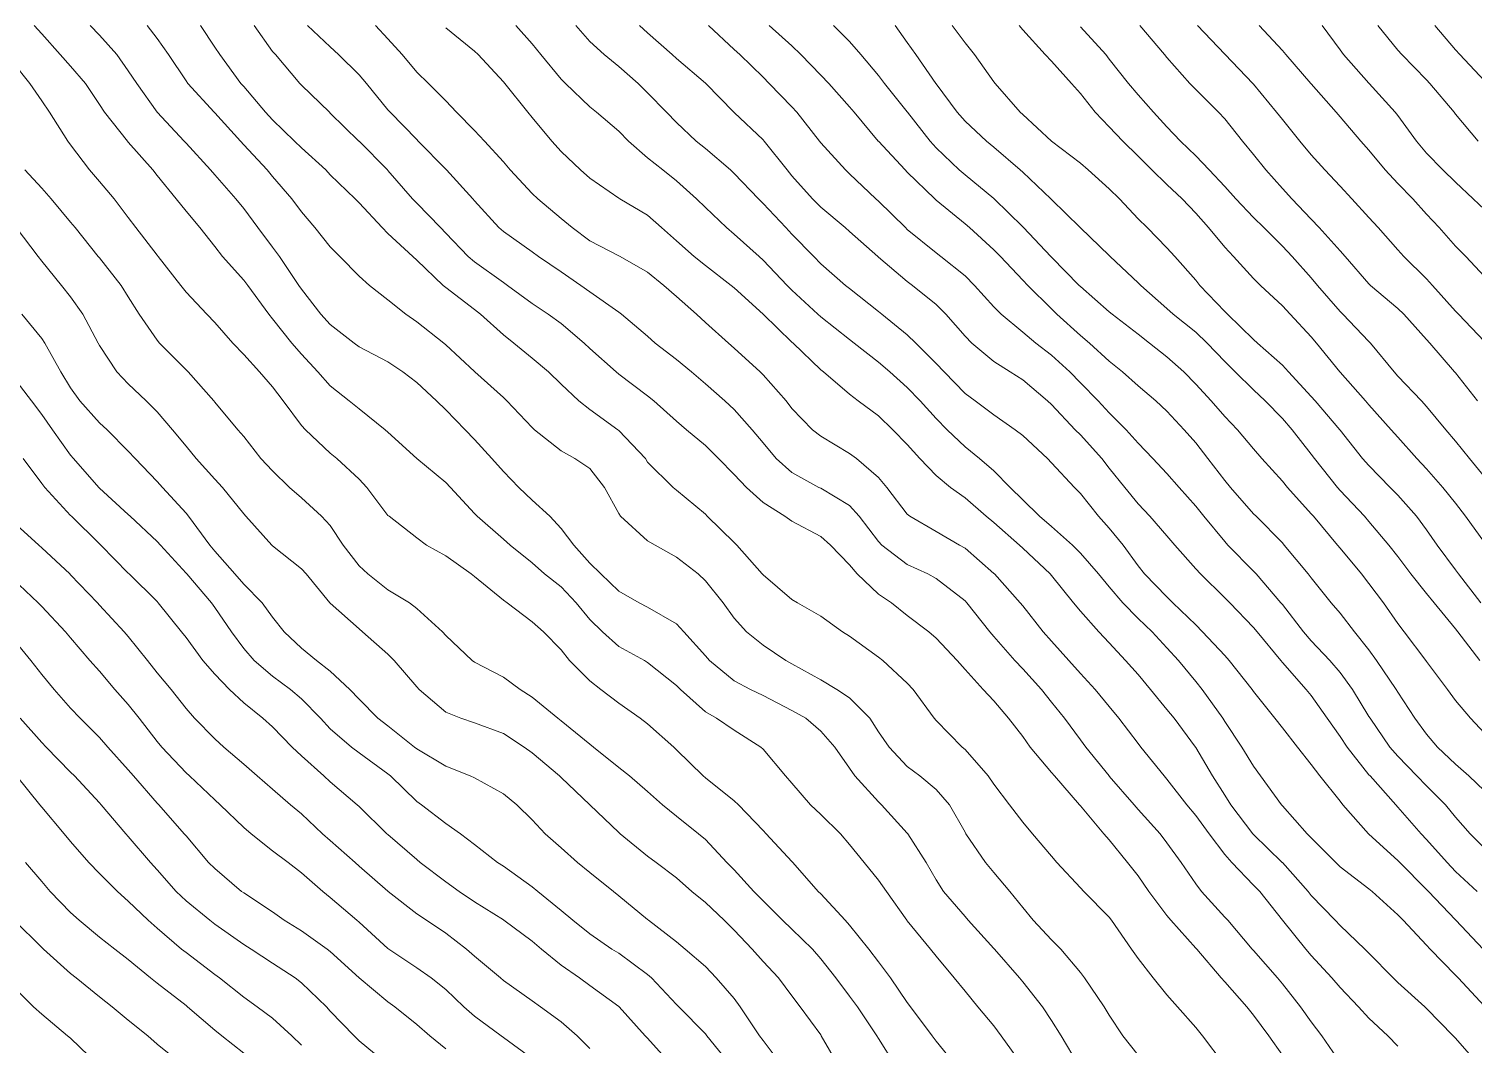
# Model space of a CAD drawing. Header units: centimetres. Extents: x 0 to 642158, y -847 to 649707.
# Drawn here: x 617111.53 to 617136.56, y 620524.6 to 620542.19 of the extents above; entities that cross this region are included whole.
import ezdxf

# ---------------------------------------------------------------- set-up
doc = ezdxf.new("R2010")
doc.units = ezdxf.units.CM
doc.header["$MEASUREMENT"] = 0
doc.layers.add('WAL_topographie 0.5', color=253, linetype='Continuous', lineweight=20)

msp = doc.modelspace()

# ---------------------------------------------------------------- linework, layer by layer
at = {"layer": 'WAL_topographie 0.5'}
for points in [[(617128.734, 620524.25), (617128.378, 620524.75), (617128.25, 620524.92), (617127.97, 620525.25), (617127.75, 620525.52), (617127.564, 620525.75), (617127.25, 620526.125), (617127.154, 620526.25), (617126.75, 620526.737), (617126.74, 620526.75), (617126.387, 620527.25), (617126.25, 620527.444), (617126.003, 620527.75), (617125.75, 620528.064), (617125.594, 620528.25), (617125.25, 620528.585), (617125.075, 620528.75), (617124.75, 620529.123), (617124.641, 620529.25), (617124.25, 620529.716), (617124.213, 620529.75), (617123.75, 620530.044), (617123.442, 620530.25), (617123.25, 620530.36), (617122.817, 620530.75), (617122.75, 620530.819), (617122.25, 620531.216), (617122.194, 620531.25), (617121.75, 620531.492), (617121.468, 620531.75), (617121.25, 620531.962), (617121.012, 620532.25), (617120.75, 620532.525), (617120.464, 620532.75), (617120.25, 620532.944), (617119.869, 620533.25), (617119.75, 620533.352), (617119.295, 620533.75), (617119.25, 620533.799), (617118.834, 620534.25), (617118.75, 620534.335), (617118.25, 620534.75), (617118.25, 620534.75), (617117.75, 620535.208), (617117.703, 620535.25), (617117.25, 620535.611), (617117.079, 620535.75), (617116.75, 620536.008), (617116.535, 620536.25), (617116.25, 620536.557), (617116.085, 620536.75), (617115.75, 620537.172), (617115.687, 620537.25), (617115.319, 620537.75), (617115.25, 620537.84), (617114.884, 620538.25), (617114.75, 620538.422), (617114.487, 620538.75), (617114.25, 620539.035), (617114.078, 620539.25), (617113.75, 620539.656), (617113.676, 620539.75), (617113.25, 620540.232), (617113.234, 620540.25), (617112.836, 620540.75), (617112.75, 620540.882), (617112.511, 620541.25), (617112.25, 620541.55), (617112.072, 620541.75), (617111.75, 620542.108), (617111.619, 620542.25)], [(617129.713, 620524.25), (617129.415, 620524.75), (617129.25, 620525.01), (617129.092, 620525.25), (617128.75, 620525.683), (617128.695, 620525.75), (617128.261, 620526.25), (617128.25, 620526.263), (617127.807, 620526.75), (617127.75, 620526.813), (617127.379, 620527.25), (617127.25, 620527.45), (617127.075, 620527.75), (617126.759, 620528.25), (617126.75, 620528.261), (617126.304, 620528.75), (617126.25, 620528.8), (617125.839, 620529.25), (617125.75, 620529.387), (617125.495, 620529.75), (617125.25, 620530.026), (617124.989, 620530.25), (617124.75, 620530.384), (617124.25, 620530.646), (617124.03, 620530.75), (617123.75, 620530.897), (617123.32, 620531.25), (617123.25, 620531.333), (617122.877, 620531.75), (617122.75, 620531.887), (617122.25, 620532.177), (617122.105, 620532.25), (617121.75, 620532.452), (617121.438, 620532.75), (617121.25, 620532.937), (617120.97, 620533.25), (617120.75, 620533.538), (617120.552, 620533.75), (617120.25, 620534.028), (617120.017, 620534.25), (617119.75, 620534.524), (617119.55, 620534.75), (617119.25, 620535.078), (617119.086, 620535.25), (617118.75, 620535.594), (617118.592, 620535.75), (617118.25, 620536.067), (617118.01, 620536.25), (617117.75, 620536.426), (617117.25, 620536.688), (617117.166, 620536.75), (617116.75, 620537.071), (617116.588, 620537.25), (617116.25, 620537.687), (617116.207, 620537.75), (617115.868, 620538.25), (617115.75, 620538.41), (617115.495, 620538.75), (617115.25, 620539.081), (617115.116, 620539.25), (617114.75, 620539.666), (617114.676, 620539.75), (617114.25, 620540.216), (617114.219, 620540.25), (617113.75, 620540.749), (617113.749, 620540.75), (617113.396, 620541.25), (617113.25, 620541.47), (617113.049, 620541.75), (617112.75, 620542.085), (617112.59, 620542.25)], [(617130.75, 620524.411), (617130.487, 620524.75), (617130.25, 620525.103), (617130.163, 620525.25), (617129.818, 620525.75), (617129.75, 620525.844), (617129.41, 620526.25), (617129.25, 620526.409), (617128.933, 620526.75), (617128.75, 620526.969), (617128.528, 620527.25), (617128.25, 620527.577), (617128.103, 620527.75), (617127.764, 620528.25), (617127.75, 620528.275), (617127.483, 620528.75), (617127.25, 620529.018), (617126.965, 620529.25), (617126.75, 620529.412), (617126.435, 620529.75), (617126.25, 620530.016), (617126.102, 620530.25), (617125.75, 620530.605), (617125.529, 620530.75), (617125.25, 620530.913), (617124.75, 620531.194), (617124.646, 620531.25), (617124.25, 620531.514), (617123.961, 620531.75), (617123.75, 620531.983), (617123.556, 620532.25), (617123.25, 620532.632), (617123.124, 620532.75), (617122.75, 620533.038), (617122.378, 620533.25), (617122.25, 620533.326), (617121.78, 620533.75), (617121.75, 620533.798), (617121.503, 620534.25), (617121.25, 620534.577), (617120.991, 620534.75), (617120.75, 620534.884), (617120.289, 620535.25), (617120.25, 620535.287), (617119.812, 620535.75), (617119.75, 620535.809), (617119.258, 620536.25), (617119.25, 620536.257), (617118.75, 620536.72), (617118.717, 620536.75), (617118.25, 620537.119), (617118.057, 620537.25), (617117.75, 620537.497), (617117.431, 620537.75), (617117.25, 620537.912), (617116.914, 620538.25), (617116.75, 620538.42), (617116.482, 620538.75), (617116.25, 620539.023), (617116.082, 620539.25), (617115.75, 620539.638), (617115.657, 620539.75), (617115.25, 620540.187), (617115.194, 620540.25), (617114.75, 620540.737), (617114.737, 620540.75), (617114.28, 620541.25), (617114.25, 620541.293), (617113.948, 620541.75), (617113.75, 620542.025), (617113.574, 620542.25)], [(617132.238, 620524.25), (617131.868, 620524.75), (617131.75, 620524.891), (617131.43, 620525.25), (617131.25, 620525.46), (617131.01, 620525.75), (617130.75, 620526.086), (617130.637, 620526.25), (617130.289, 620526.75), (617130.25, 620526.801), (617129.809, 620527.25), (617129.75, 620527.31), (617129.341, 620527.75), (617129.25, 620527.858), (617128.922, 620528.25), (617128.75, 620528.452), (617128.522, 620528.75), (617128.25, 620529.106), (617128.153, 620529.25), (617127.75, 620529.707), (617127.702, 620529.75), (617127.25, 620530.211), (617127.214, 620530.25), (617126.85, 620530.75), (617126.75, 620530.857), (617126.323, 620531.25), (617126.25, 620531.31), (617125.75, 620531.674), (617125.629, 620531.75), (617125.25, 620532.02), (617124.849, 620532.25), (617124.75, 620532.309), (617124.25, 620532.732), (617124.236, 620532.75), (617123.797, 620533.25), (617123.75, 620533.294), (617123.284, 620533.75), (617123.25, 620533.785), (617122.75, 620534.204), (617122.695, 620534.25), (617122.25, 620534.686), (617122.21, 620534.75), (617121.75, 620535.237), (617121.733, 620535.25), (617121.25, 620535.599), (617121.06, 620535.75), (617120.75, 620536.039), (617120.531, 620536.25), (617120.25, 620536.486), (617119.933, 620536.75), (617119.75, 620536.895), (617119.351, 620537.25), (617119.25, 620537.33), (617118.75, 620537.713), (617118.705, 620537.75), (617118.25, 620538.185), (617118.181, 620538.25), (617117.75, 620538.651), (617117.647, 620538.75), (617117.25, 620539.179), (617117.183, 620539.25), (617116.75, 620539.668), (617116.671, 620539.75), (617116.25, 620540.134), (617116.132, 620540.25), (617115.75, 620540.617), (617115.629, 620540.75), (617115.25, 620541.197), (617115.202, 620541.25), (617114.834, 620541.75), (617114.75, 620541.878), (617114.501, 620542.25)], [(617133.25, 620524.411), (617133.013, 620524.75), (617132.75, 620525.107), (617132.632, 620525.25), (617132.25, 620525.682), (617132.191, 620525.75), (617131.766, 620526.25), (617131.75, 620526.268), (617131.316, 620526.75), (617131.25, 620526.83), (617130.935, 620527.25), (617130.75, 620527.519), (617130.567, 620527.75), (617130.25, 620528.142), (617130.154, 620528.25), (617129.75, 620528.73), (617129.733, 620528.75), (617129.299, 620529.25), (617129.25, 620529.309), (617128.881, 620529.75), (617128.75, 620529.935), (617128.503, 620530.25), (617128.25, 620530.549), (617128.065, 620530.75), (617127.75, 620531.093), (617127.611, 620531.25), (617127.25, 620531.64), (617127.123, 620531.75), (617126.75, 620532.031), (617126.473, 620532.25), (617126.25, 620532.4), (617125.882, 620532.75), (617125.75, 620532.907), (617125.421, 620533.25), (617125.25, 620533.399), (617124.75, 620533.663), (617124.625, 620533.75), (617124.25, 620533.986), (617123.961, 620534.25), (617123.75, 620534.473), (617123.48, 620534.75), (617123.25, 620534.977), (617122.925, 620535.25), (617122.75, 620535.4), (617122.357, 620535.75), (617122.25, 620535.836), (617121.75, 620536.214), (617121.706, 620536.25), (617121.25, 620536.657), (617121.15, 620536.75), (617120.75, 620537.089), (617120.528, 620537.25), (617120.25, 620537.436), (617119.824, 620537.75), (617119.75, 620537.8), (617119.25, 620538.156), (617119.138, 620538.25), (617118.75, 620538.656), (617118.66, 620538.75), (617118.25, 620539.176), (617118.177, 620539.25), (617117.75, 620539.74), (617117.741, 620539.75), (617117.25, 620540.247), (617117.247, 620540.25), (617116.75, 620540.736), (617116.734, 620540.75), (617116.25, 620541.217), (617116.221, 620541.25), (617115.798, 620541.75), (617115.75, 620541.805), (617115.432, 620542.25)], [(617134.25, 620524.288), (617133.936, 620524.75), (617133.75, 620524.992), (617133.566, 620525.25), (617133.25, 620525.648), (617133.163, 620525.75), (617132.75, 620526.223), (617132.727, 620526.25), (617132.302, 620526.75), (617132.25, 620526.806), (617131.849, 620527.25), (617131.75, 620527.38), (617131.494, 620527.75), (617131.25, 620528.09), (617131.131, 620528.25), (617130.75, 620528.671), (617130.68, 620528.75), (617130.25, 620529.246), (617130.247, 620529.25), (617129.846, 620529.75), (617129.75, 620529.876), (617129.471, 620530.25), (617129.25, 620530.529), (617129.075, 620530.75), (617128.75, 620531.106), (617128.613, 620531.25), (617128.25, 620531.665), (617128.18, 620531.75), (617127.781, 620532.25), (617127.75, 620532.282), (617127.25, 620532.671), (617127.104, 620532.75), (617126.75, 620532.912), (617126.307, 620533.25), (617126.25, 620533.31), (617125.916, 620533.75), (617125.75, 620533.936), (617125.25, 620534.235), (617125.219, 620534.25), (617124.75, 620534.508), (617124.476, 620534.75), (617124.25, 620535.024), (617124.064, 620535.25), (617123.75, 620535.601), (617123.588, 620535.75), (617123.25, 620536.047), (617123.008, 620536.25), (617122.75, 620536.466), (617122.383, 620536.75), (617122.25, 620536.869), (617121.799, 620537.25), (617121.75, 620537.286), (617121.25, 620537.638), (617121.093, 620537.75), (617120.75, 620537.983), (617120.36, 620538.25), (617120.25, 620538.332), (617119.75, 620538.682), (617119.669, 620538.75), (617119.25, 620539.214), (617119.22, 620539.25), (617118.763, 620539.75), (617118.75, 620539.763), (617118.276, 620540.25), (617118.25, 620540.276), (617117.787, 620540.75), (617117.75, 620540.793), (617117.38, 620541.25), (617117.25, 620541.399), (617116.894, 620541.75), (617116.75, 620541.885), (617116.353, 620542.25)], [(617135.25, 620524.569), (617135.077, 620524.75), (617134.75, 620525.052), (617134.568, 620525.25), (617134.25, 620525.583), (617134.109, 620525.75), (617133.75, 620526.141), (617133.654, 620526.25), (617133.251, 620526.75), (617133.25, 620526.751), (617132.857, 620527.25), (617132.75, 620527.359), (617132.374, 620527.75), (617132.25, 620527.891), (617131.98, 620528.25), (617131.75, 620528.565), (617131.595, 620528.75), (617131.25, 620529.196), (617131.201, 620529.25), (617130.799, 620529.75), (617130.75, 620529.811), (617130.414, 620530.25), (617130.25, 620530.451), (617130.004, 620530.75), (617129.75, 620531.025), (617129.55, 620531.25), (617129.25, 620531.588), (617129.105, 620531.75), (617128.75, 620532.197), (617128.707, 620532.25), (617128.26, 620532.75), (617128.25, 620532.759), (617127.75, 620533.195), (617127.653, 620533.25), (617127.25, 620533.486), (617126.793, 620533.75), (617126.75, 620533.785), (617126.393, 620534.25), (617126.25, 620534.419), (617125.867, 620534.75), (617125.75, 620534.838), (617125.25, 620535.135), (617125.109, 620535.25), (617124.75, 620535.619), (617124.648, 620535.75), (617124.25, 620536.198), (617124.197, 620536.25), (617123.75, 620536.661), (617123.649, 620536.75), (617123.25, 620537.107), (617123.095, 620537.25), (617122.75, 620537.558), (617122.533, 620537.75), (617122.25, 620537.977), (617121.771, 620538.25), (617121.75, 620538.262), (617121.25, 620538.521), (617120.944, 620538.75), (617120.75, 620538.911), (617120.346, 620539.25), (617120.25, 620539.343), (617119.87, 620539.75), (617119.75, 620539.891), (617119.421, 620540.25), (617119.25, 620540.434), (617118.938, 620540.75), (617118.75, 620540.949), (617118.453, 620541.25), (617118.25, 620541.446), (617117.998, 620541.75), (617117.75, 620542.021), (617117.531, 620542.25)], [(617136.649, 620524.25), (617136.25, 620524.704), (617136.212, 620524.75), (617135.75, 620525.221), (617135.718, 620525.25), (617135.25, 620525.673), (617135.171, 620525.75), (617134.75, 620526.178), (617134.679, 620526.25), (617134.25, 620526.66), (617134.164, 620526.75), (617133.75, 620527.179), (617133.695, 620527.25), (617133.25, 620527.748), (617133.248, 620527.75), (617132.75, 620528.234), (617132.736, 620528.25), (617132.356, 620528.75), (617132.25, 620528.915), (617132.039, 620529.25), (617131.75, 620529.742), (617131.744, 620529.75), (617131.374, 620530.25), (617131.25, 620530.404), (617130.962, 620530.75), (617130.75, 620531.005), (617130.533, 620531.25), (617130.25, 620531.555), (617130.068, 620531.75), (617129.75, 620532.106), (617129.632, 620532.25), (617129.25, 620532.721), (617129.226, 620532.75), (617128.75, 620533.197), (617128.693, 620533.25), (617128.25, 620533.641), (617128.117, 620533.75), (617127.75, 620534.068), (617127.499, 620534.25), (617127.25, 620534.457), (617126.966, 620534.75), (617126.75, 620534.993), (617126.501, 620535.25), (617126.25, 620535.488), (617125.901, 620535.75), (617125.75, 620535.865), (617125.297, 620536.25), (617125.25, 620536.289), (617124.77, 620536.75), (617124.75, 620536.768), (617124.25, 620537.25), (617124.25, 620537.25), (617123.75, 620537.705), (617123.696, 620537.75), (617123.25, 620538.093), (617123.057, 620538.25), (617122.75, 620538.52), (617122.488, 620538.75), (617122.25, 620538.966), (617121.769, 620539.25), (617121.75, 620539.262), (617121.25, 620539.605), (617121.084, 620539.75), (617120.75, 620540.069), (617120.592, 620540.25), (617120.25, 620540.659), (617120.172, 620540.75), (617119.773, 620541.25), (617119.75, 620541.278), (617119.311, 620541.75), (617119.25, 620541.807), (617118.75, 620542.211)], [(617136.75, 620525.261), (617136.294, 620525.75), (617136.25, 620525.799), (617135.813, 620526.25), (617135.75, 620526.318), (617135.34, 620526.75), (617135.25, 620526.845), (617134.807, 620527.25), (617134.75, 620527.296), (617134.25, 620527.677), (617134.174, 620527.75), (617133.75, 620528.177), (617133.68, 620528.25), (617133.25, 620528.732), (617133.234, 620528.75), (617132.871, 620529.25), (617132.75, 620529.418), (617132.548, 620529.75), (617132.25, 620530.196), (617132.215, 620530.25), (617131.862, 620530.75), (617131.75, 620530.886), (617131.447, 620531.25), (617131.25, 620531.469), (617130.993, 620531.75), (617130.75, 620531.98), (617130.485, 620532.25), (617130.25, 620532.524), (617130.061, 620532.75), (617129.75, 620533.113), (617129.611, 620533.25), (617129.25, 620533.573), (617129.043, 620533.75), (617128.75, 620534.036), (617128.534, 620534.25), (617128.25, 620534.534), (617128.001, 620534.75), (617127.75, 620534.953), (617127.442, 620535.25), (617127.25, 620535.443), (617126.971, 620535.75), (617126.75, 620535.982), (617126.448, 620536.25), (617126.25, 620536.417), (617125.83, 620536.75), (617125.75, 620536.813), (617125.25, 620537.203), (617125.197, 620537.25), (617124.75, 620537.665), (617124.666, 620537.75), (617124.25, 620538.188), (617124.181, 620538.25), (617123.75, 620538.639), (617123.616, 620538.75), (617123.25, 620539.097), (617123.095, 620539.25), (617122.75, 620539.563), (617122.512, 620539.75), (617122.25, 620539.961), (617121.917, 620540.25), (617121.75, 620540.422), (617121.366, 620540.75), (617121.25, 620540.843), (617120.824, 620541.25), (617120.75, 620541.324), (617120.399, 620541.75), (617120.25, 620541.933), (617119.967, 620542.25)], [(617136.728, 620526.25), (617136.256, 620526.75), (617136.25, 620526.755), (617135.783, 620527.25), (617135.75, 620527.285), (617135.285, 620527.75), (617135.25, 620527.787), (617134.75, 620528.243), (617134.742, 620528.25), (617134.299, 620528.75), (617134.25, 620528.811), (617133.896, 620529.25), (617133.75, 620529.446), (617133.51, 620529.75), (617133.25, 620530.083), (617133.119, 620530.25), (617132.75, 620530.716), (617132.727, 620530.75), (617132.33, 620531.25), (617132.25, 620531.336), (617131.868, 620531.75), (617131.75, 620531.869), (617131.354, 620532.25), (617131.25, 620532.352), (617130.863, 620532.75), (617130.75, 620532.892), (617130.488, 620533.25), (617130.25, 620533.541), (617130.061, 620533.75), (617129.75, 620534.144), (617129.647, 620534.25), (617129.25, 620534.676), (617129.177, 620534.75), (617128.75, 620535.147), (617128.62, 620535.25), (617128.25, 620535.507), (617127.924, 620535.75), (617127.75, 620535.876), (617127.386, 620536.25), (617127.25, 620536.397), (617126.899, 620536.75), (617126.75, 620536.892), (617126.31, 620537.25), (617126.25, 620537.298), (617125.75, 620537.695), (617125.68, 620537.75), (617125.25, 620538.125), (617125.129, 620538.25), (617124.75, 620538.64), (617124.643, 620538.75), (617124.25, 620539.171), (617124.171, 620539.25), (617123.75, 620539.691), (617123.687, 620539.75), (617123.25, 620540.121), (617123.093, 620540.25), (617122.75, 620540.573), (617122.575, 620540.75), (617122.25, 620541.089), (617122.086, 620541.25), (617121.75, 620541.544), (617121.496, 620541.75), (617121.25, 620541.975), (617121.007, 620542.25)], [(617136.623, 620527.25), (617136.25, 620527.596), (617136.103, 620527.75), (617135.75, 620528.15), (617135.656, 620528.25), (617135.25, 620528.711), (617135.215, 620528.75), (617134.769, 620529.25), (617134.75, 620529.272), (617134.37, 620529.75), (617134.25, 620529.932), (617134.028, 620530.25), (617133.75, 620530.643), (617133.661, 620530.75), (617133.25, 620531.215), (617133.221, 620531.25), (617132.81, 620531.75), (617132.75, 620531.825), (617132.338, 620532.25), (617132.25, 620532.338), (617131.829, 620532.75), (617131.75, 620532.837), (617131.386, 620533.25), (617131.25, 620533.409), (617130.955, 620533.75), (617130.75, 620533.965), (617130.517, 620534.25), (617130.25, 620534.583), (617130.118, 620534.75), (617129.75, 620535.159), (617129.659, 620535.25), (617129.25, 620535.684), (617129.178, 620535.75), (617128.75, 620536.115), (617128.534, 620536.25), (617128.25, 620536.431), (617127.869, 620536.75), (617127.75, 620536.872), (617127.418, 620537.25), (617127.25, 620537.418), (617126.841, 620537.75), (617126.75, 620537.817), (617126.25, 620538.239), (617126.237, 620538.25), (617125.75, 620538.682), (617125.672, 620538.75), (617125.25, 620539.106), (617125.106, 620539.25), (617124.75, 620539.649), (617124.666, 620539.75), (617124.268, 620540.25), (617124.25, 620540.271), (617123.75, 620540.746), (617123.745, 620540.75), (617123.256, 620541.25), (617123.25, 620541.255), (617122.75, 620541.682), (617122.676, 620541.75), (617122.25, 620542.126), (617122.106, 620542.25)], [(617136.75, 620527.998), (617136.503, 620528.25), (617136.25, 620528.536), (617136.074, 620528.75), (617135.75, 620529.076), (617135.581, 620529.25), (617135.25, 620529.592), (617135.113, 620529.75), (617134.769, 620530.25), (617134.75, 620530.282), (617134.466, 620530.75), (617134.25, 620531.044), (617134.073, 620531.25), (617133.75, 620531.593), (617133.614, 620531.75), (617133.25, 620532.218), (617133.224, 620532.25), (617132.795, 620532.75), (617132.75, 620532.798), (617132.305, 620533.25), (617132.25, 620533.31), (617131.888, 620533.75), (617131.75, 620533.926), (617131.462, 620534.25), (617131.25, 620534.491), (617131.006, 620534.75), (617130.75, 620535.015), (617130.544, 620535.25), (617130.25, 620535.544), (617130.055, 620535.75), (617129.75, 620536.062), (617129.569, 620536.25), (617129.25, 620536.539), (617128.977, 620536.75), (617128.75, 620536.939), (617128.379, 620537.25), (617128.25, 620537.379), (617127.914, 620537.75), (617127.75, 620537.915), (617127.332, 620538.25), (617127.25, 620538.314), (617126.75, 620538.719), (617126.717, 620538.75), (617126.25, 620539.211), (617126.207, 620539.25), (617125.75, 620539.682), (617125.676, 620539.75), (617125.25, 620540.22), (617125.226, 620540.25), (617124.833, 620540.75), (617124.75, 620540.842), (617124.358, 620541.25), (617124.25, 620541.355), (617123.847, 620541.75), (617123.75, 620541.838), (617123.304, 620542.25)], [(617136.75, 620528.993), (617136.479, 620529.25), (617136.25, 620529.455), (617135.937, 620529.75), (617135.75, 620529.973), (617135.543, 620530.25), (617135.25, 620530.702), (617135.221, 620530.75), (617134.883, 620531.25), (617134.75, 620531.434), (617134.501, 620531.75), (617134.25, 620532.073), (617134.097, 620532.25), (617133.75, 620532.681), (617133.698, 620532.75), (617133.282, 620533.25), (617133.25, 620533.287), (617132.794, 620533.75), (617132.75, 620533.794), (617132.352, 620534.25), (617132.25, 620534.372), (617131.96, 620534.75), (617131.75, 620535.019), (617131.548, 620535.25), (617131.25, 620535.568), (617131.058, 620535.75), (617130.75, 620536.012), (617130.481, 620536.25), (617130.25, 620536.436), (617129.906, 620536.75), (617129.75, 620536.882), (617129.342, 620537.25), (617129.25, 620537.343), (617128.839, 620537.75), (617128.75, 620537.843), (617128.364, 620538.25), (617128.25, 620538.367), (617127.826, 620538.75), (617127.75, 620538.814), (617127.25, 620539.228), (617127.225, 620539.25), (617126.75, 620539.712), (617126.713, 620539.75), (617126.25, 620540.246), (617126.246, 620540.25), (617125.829, 620540.75), (617125.75, 620540.845), (617125.391, 620541.25), (617125.25, 620541.395), (617124.902, 620541.75), (617124.75, 620541.898), (617124.356, 620542.25)], [(617136.75, 620529.992), (617136.509, 620530.25), (617136.25, 620530.558), (617136.113, 620530.75), (617135.75, 620531.233), (617135.738, 620531.25), (617135.359, 620531.75), (617135.25, 620531.893), (617135, 620532.25), (617134.75, 620532.583), (617134.618, 620532.75), (617134.25, 620533.198), (617134.207, 620533.25), (617133.787, 620533.75), (617133.75, 620533.793), (617133.338, 620534.25), (617133.25, 620534.357), (617132.893, 620534.75), (617132.75, 620534.917), (617132.471, 620535.25), (617132.25, 620535.479), (617132.015, 620535.75), (617131.75, 620536.041), (617131.542, 620536.25), (617131.25, 620536.514), (617130.948, 620536.75), (617130.75, 620536.902), (617130.298, 620537.25), (617130.25, 620537.29), (617129.75, 620537.728), (617129.728, 620537.75), (617129.25, 620538.239), (617129.239, 620538.25), (617128.762, 620538.75), (617128.75, 620538.763), (617128.256, 620539.25), (617128.25, 620539.255), (617127.75, 620539.663), (617127.65, 620539.75), (617127.25, 620540.135), (617127.145, 620540.25), (617126.754, 620540.75), (617126.75, 620540.756), (617126.352, 620541.25), (617126.25, 620541.386), (617125.942, 620541.75), (617125.75, 620541.973), (617125.47, 620542.25)], [(617136.67, 620531.25), (617136.288, 620531.75), (617136.25, 620531.8), (617135.881, 620532.25), (617135.75, 620532.409), (617135.478, 620532.75), (617135.25, 620533.055), (617135.096, 620533.25), (617134.75, 620533.658), (617134.67, 620533.75), (617134.25, 620534.198), (617134.205, 620534.25), (617133.805, 620534.75), (617133.75, 620534.824), (617133.419, 620535.25), (617133.25, 620535.445), (617132.954, 620535.75), (617132.75, 620535.94), (617132.434, 620536.25), (617132.25, 620536.433), (617131.948, 620536.75), (617131.75, 620536.937), (617131.358, 620537.25), (617131.25, 620537.348), (617130.796, 620537.75), (617130.75, 620537.796), (617130.266, 620538.25), (617130.25, 620538.267), (617129.75, 620538.746), (617129.746, 620538.75), (617129.25, 620539.238), (617129.239, 620539.25), (617128.75, 620539.71), (617128.706, 620539.75), (617128.25, 620540.143), (617128.12, 620540.25), (617127.75, 620540.594), (617127.612, 620540.75), (617127.25, 620541.242), (617127.244, 620541.25), (617126.896, 620541.75), (617126.75, 620541.956), (617126.54, 620542.25)], [(617136.686, 620532.25), (617136.301, 620532.75), (617136.25, 620532.82), (617135.932, 620533.25), (617135.75, 620533.512), (617135.572, 620533.75), (617135.25, 620534.114), (617135.12, 620534.25), (617134.75, 620534.628), (617134.641, 620534.75), (617134.25, 620535.243), (617134.245, 620535.25), (617133.819, 620535.75), (617133.75, 620535.827), (617133.358, 620536.25), (617133.25, 620536.367), (617132.819, 620536.75), (617132.75, 620536.812), (617132.296, 620537.25), (617132.25, 620537.297), (617131.819, 620537.75), (617131.75, 620537.839), (617131.386, 620538.25), (617131.25, 620538.401), (617130.905, 620538.75), (617130.75, 620538.905), (617130.425, 620539.25), (617130.25, 620539.421), (617129.882, 620539.75), (617129.75, 620539.865), (617129.25, 620540.25), (617129.25, 620540.25), (617128.75, 620540.708), (617128.706, 620540.75), (617128.273, 620541.25), (617128.25, 620541.279), (617127.916, 620541.75), (617127.75, 620541.953), (617127.529, 620542.25)], [(617136.75, 620533.293), (617136.423, 620533.75), (617136.25, 620533.975), (617136.033, 620534.25), (617135.75, 620534.57), (617135.579, 620534.75), (617135.25, 620535.122), (617135.136, 620535.25), (617134.75, 620535.68), (617134.69, 620535.75), (617134.25, 620536.248), (617134.248, 620536.25), (617133.842, 620536.75), (617133.75, 620536.857), (617133.383, 620537.25), (617133.25, 620537.396), (617132.87, 620537.75), (617132.75, 620537.869), (617132.4, 620538.25), (617132.25, 620538.41), (617131.972, 620538.75), (617131.75, 620539.004), (617131.511, 620539.25), (617131.25, 620539.499), (617130.99, 620539.75), (617130.75, 620539.991), (617130.482, 620540.25), (617130.25, 620540.495), (617130.003, 620540.75), (617129.75, 620541.074), (617129.596, 620541.25), (617129.25, 620541.633), (617129.139, 620541.75), (617128.75, 620542.176), (617128.686, 620542.25)], [(617136.75, 620534.431), (617136.495, 620534.75), (617136.25, 620535.051), (617136.082, 620535.25), (617135.75, 620535.65), (617135.659, 620535.75), (617135.25, 620536.179), (617135.187, 620536.25), (617134.776, 620536.75), (617134.75, 620536.776), (617134.296, 620537.25), (617134.25, 620537.296), (617133.861, 620537.75), (617133.75, 620537.883), (617133.419, 620538.25), (617133.25, 620538.429), (617132.927, 620538.75), (617132.75, 620538.928), (617132.444, 620539.25), (617132.25, 620539.464), (617131.981, 620539.75), (617131.75, 620539.994), (617131.485, 620540.25), (617131.25, 620540.495), (617131.015, 620540.75), (617130.75, 620541.05), (617130.582, 620541.25), (617130.25, 620541.672), (617130.189, 620541.75), (617129.75, 620542.23)], [(617136.631, 620535.75), (617136.25, 620536.232), (617136.235, 620536.25), (617135.803, 620536.75), (617135.75, 620536.81), (617135.352, 620537.25), (617135.25, 620537.35), (617134.777, 620537.75), (617134.75, 620537.776), (617134.338, 620538.25), (617134.25, 620538.351), (617133.888, 620538.75), (617133.75, 620538.895), (617133.411, 620539.25), (617133.25, 620539.431), (617132.962, 620539.75), (617132.75, 620540.016), (617132.56, 620540.25), (617132.25, 620540.634), (617132.143, 620540.75), (617131.75, 620541.143), (617131.648, 620541.25), (617131.25, 620541.699), (617131.208, 620541.75), (617130.777, 620542.25)], [(617136.75, 620536.775), (617136.304, 620537.25), (617136.25, 620537.306), (617135.854, 620537.75), (617135.75, 620537.864), (617135.352, 620538.25), (617135.25, 620538.365), (617134.909, 620538.75), (617134.75, 620538.928), (617134.454, 620539.25), (617134.25, 620539.467), (617133.988, 620539.75), (617133.75, 620540.013), (617133.551, 620540.25), (617133.25, 620540.622), (617133.15, 620540.75), (617132.75, 620541.236), (617132.737, 620541.25), (617132.258, 620541.75), (617132.25, 620541.758), (617131.781, 620542.25)], [(617136.75, 620537.905), (617136.426, 620538.25), (617136.25, 620538.431), (617135.967, 620538.75), (617135.75, 620538.983), (617135.51, 620539.25), (617135.25, 620539.513), (617135.031, 620539.75), (617134.75, 620540.094), (617134.607, 620540.25), (617134.25, 620540.669), (617134.18, 620540.75), (617133.75, 620541.244), (617133.745, 620541.25), (617133.309, 620541.75), (617133.25, 620541.817), (617132.848, 620542.25)], [(617136.75, 620539.063), (617136.555, 620539.25), (617136.25, 620539.538), (617136.028, 620539.75), (617135.75, 620540.042), (617135.572, 620540.25), (617135.25, 620540.693), (617135.207, 620540.75), (617134.751, 620541.25), (617134.75, 620541.251), (617134.307, 620541.75), (617134.25, 620541.834), (617133.942, 620542.25)], [(617136.64, 620540.25), (617136.25, 620540.719), (617136.225, 620540.75), (617135.806, 620541.25), (617135.75, 620541.314), (617135.318, 620541.75), (617135.25, 620541.826), (617134.904, 620542.25)], [(617136.75, 620541.293), (617136.322, 620541.75), (617136.25, 620541.831), (617135.889, 620542.25)], [(617127.579, 620524.25), (617127.25, 620524.655), (617127.18, 620524.75), (617126.804, 620525.25), (617126.75, 620525.325), (617126.461, 620525.75), (617126.25, 620526.031), (617126.084, 620526.25), (617125.75, 620526.664), (617125.675, 620526.75), (617125.25, 620527.207), (617125.206, 620527.25), (617124.766, 620527.75), (617124.75, 620527.767), (617124.303, 620528.25), (617124.25, 620528.305), (617123.822, 620528.75), (617123.75, 620528.818), (617123.25, 620529.216), (617123.212, 620529.25), (617122.75, 620529.705), (617122.702, 620529.75), (617122.25, 620530.154), (617122.122, 620530.25), (617121.75, 620530.511), (617121.439, 620530.75), (617121.25, 620530.899), (617120.895, 620531.25), (617120.75, 620531.438), (617120.447, 620531.75), (617120.25, 620531.92), (617119.814, 620532.25), (617119.75, 620532.295), (617119.25, 620532.706), (617119.189, 620532.75), (617118.75, 620533.062), (617118.416, 620533.25), (617118.25, 620533.373), (617117.768, 620533.75), (617117.75, 620533.765), (617117.386, 620534.25), (617117.25, 620534.39), (617116.861, 620534.75), (617116.75, 620534.842), (617116.32, 620535.25), (617116.25, 620535.325), (617115.936, 620535.75), (617115.75, 620535.991), (617115.524, 620536.25), (617115.25, 620536.554), (617115.064, 620536.75), (617114.75, 620537.106), (617114.61, 620537.25), (617114.25, 620537.63), (617114.158, 620537.75), (617113.768, 620538.25), (617113.75, 620538.273), (617113.382, 620538.75), (617113.25, 620538.929), (617113.006, 620539.25), (617112.75, 620539.55), (617112.576, 620539.75), (617112.25, 620540.186), (617112.203, 620540.25), (617111.882, 620540.75), (617111.75, 620540.947), (617111.545, 620541.25), (617111.25, 620541.619)], [(617126.532, 620524.25), (617126.25, 620524.699), (617126.22, 620524.75), (617125.884, 620525.25), (617125.75, 620525.432), (617125.514, 620525.75), (617125.25, 620526.083), (617125.104, 620526.25), (617124.75, 620526.594), (617124.588, 620526.75), (617124.25, 620527.084), (617124.089, 620527.25), (617123.75, 620527.621), (617123.625, 620527.75), (617123.25, 620528.149), (617123.132, 620528.25), (617122.75, 620528.556), (617122.505, 620528.75), (617122.25, 620528.982), (617121.935, 620529.25), (617121.75, 620529.398), (617121.313, 620529.75), (617121.25, 620529.799), (617120.75, 620530.205), (617120.693, 620530.25), (617120.25, 620530.617), (617120.042, 620530.75), (617119.75, 620530.962), (617119.25, 620531.222), (617119.209, 620531.25), (617118.75, 620531.685), (617118.694, 620531.75), (617118.25, 620532.151), (617118.124, 620532.25), (617117.75, 620532.473), (617117.398, 620532.75), (617117.25, 620532.893), (617116.976, 620533.25), (617116.75, 620533.587), (617116.598, 620533.75), (617116.25, 620534.068), (617116.044, 620534.25), (617115.75, 620534.535), (617115.549, 620534.75), (617115.25, 620535.13), (617115.149, 620535.25), (617114.75, 620535.726), (617114.731, 620535.75), (617114.286, 620536.25), (617114.25, 620536.287), (617113.791, 620536.75), (617113.75, 620536.798), (617113.437, 620537.25), (617113.25, 620537.551), (617113.127, 620537.75), (617112.75, 620538.226), (617112.73, 620538.25), (617112.33, 620538.75), (617112.25, 620538.847), (617111.911, 620539.25), (617111.75, 620539.434), (617111.458, 620539.75)], [(617125.545, 620524.25), (617125.259, 620524.75), (617125.25, 620524.763), (617124.893, 620525.25), (617124.75, 620525.44), (617124.519, 620525.75), (617124.25, 620526.037), (617124.062, 620526.25), (617123.75, 620526.577), (617123.574, 620526.75), (617123.25, 620527.057), (617123.016, 620527.25), (617122.75, 620527.485), (617122.399, 620527.75), (617122.25, 620527.858), (617121.771, 620528.25), (617121.75, 620528.269), (617121.25, 620528.749), (617121.249, 620528.75), (617120.75, 620529.222), (617120.721, 620529.25), (617120.25, 620529.653), (617120.109, 620529.75), (617119.75, 620529.984), (617119.25, 620530.17), (617119.014, 620530.25), (617118.75, 620530.355), (617118.291, 620530.75), (617118.25, 620530.795), (617117.858, 620531.25), (617117.75, 620531.361), (617117.308, 620531.75), (617117.25, 620531.797), (617116.75, 620532.245), (617116.745, 620532.25), (617116.33, 620532.75), (617116.25, 620532.839), (617115.75, 620533.238), (617115.737, 620533.25), (617115.288, 620533.75), (617115.25, 620533.792), (617114.882, 620534.25), (617114.75, 620534.39), (617114.426, 620534.75), (617114.25, 620534.965), (617114.015, 620535.25), (617113.75, 620535.561), (617113.559, 620535.75), (617113.25, 620536.045), (617113.053, 620536.25), (617112.75, 620536.707), (617112.728, 620536.75), (617112.464, 620537.25), (617112.25, 620537.549), (617112.091, 620537.75), (617111.75, 620538.17), (617111.685, 620538.25), (617111.306, 620538.75)], [(617124.565, 620524.25), (617124.25, 620524.668), (617124.191, 620524.75), (617123.856, 620525.25), (617123.75, 620525.395), (617123.439, 620525.75), (617123.25, 620525.946), (617122.903, 620526.25), (617122.75, 620526.376), (617122.266, 620526.75), (617122.25, 620526.763), (617121.75, 620527.175), (617121.656, 620527.25), (617121.25, 620527.58), (617121.035, 620527.75), (617120.75, 620528.002), (617120.476, 620528.25), (617120.25, 620528.488), (617119.985, 620528.75), (617119.75, 620528.938), (617119.25, 620529.215), (617119.175, 620529.25), (617118.75, 620529.422), (617118.25, 620529.72), (617118.212, 620529.75), (617117.75, 620530.116), (617117.575, 620530.25), (617117.25, 620530.581), (617117.091, 620530.75), (617116.75, 620531.063), (617116.514, 620531.25), (617116.25, 620531.462), (617115.95, 620531.75), (617115.75, 620532.001), (617115.568, 620532.25), (617115.25, 620532.574), (617115.097, 620532.75), (617114.75, 620533.145), (617114.662, 620533.25), (617114.294, 620533.75), (617114.25, 620533.803), (617113.84, 620534.25), (617113.75, 620534.352), (617113.37, 620534.75), (617113.25, 620534.88), (617112.881, 620535.25), (617112.75, 620535.37), (617112.412, 620535.75), (617112.25, 620535.976), (617112.08, 620536.25), (617111.802, 620536.75), (617111.75, 620536.83), (617111.403, 620537.25)], [(617123.68, 620524.25), (617123.276, 620524.75), (617123.25, 620524.782), (617122.791, 620525.25), (617122.75, 620525.29), (617122.315, 620525.75), (617122.25, 620525.807), (617121.75, 620526.178), (617121.632, 620526.25), (617121.25, 620526.516), (617120.955, 620526.75), (617120.75, 620526.921), (617120.349, 620527.25), (617120.25, 620527.328), (617119.75, 620527.686), (617119.647, 620527.75), (617119.25, 620528.061), (617119.004, 620528.25), (617118.75, 620528.426), (617118.329, 620528.75), (617118.25, 620528.805), (617117.796, 620529.25), (617117.75, 620529.286), (617117.25, 620529.649), (617117.118, 620529.75), (617116.75, 620530.069), (617116.578, 620530.25), (617116.25, 620530.587), (617116.058, 620530.75), (617115.75, 620530.98), (617115.429, 620531.25), (617115.25, 620531.46), (617115.036, 620531.75), (617114.75, 620532.166), (617114.69, 620532.25), (617114.263, 620532.75), (617114.25, 620532.766), (617113.806, 620533.25), (617113.75, 620533.312), (617113.282, 620533.75), (617113.25, 620533.78), (617112.75, 620534.238), (617112.738, 620534.25), (617112.301, 620534.75), (617112.25, 620534.809), (617111.936, 620535.25), (617111.75, 620535.51), (617111.575, 620535.75), (617111.25, 620536.173)], [(617122.66, 620524.25), (617122.25, 620524.704), (617122.209, 620524.75), (617121.757, 620525.25), (617121.75, 620525.256), (617121.25, 620525.618), (617121.069, 620525.75), (617120.75, 620525.971), (617120.41, 620526.25), (617120.25, 620526.389), (617119.758, 620526.75), (617119.75, 620526.756), (617119.25, 620527.071), (617118.986, 620527.25), (617118.75, 620527.413), (617118.31, 620527.75), (617118.25, 620527.801), (617117.75, 620528.235), (617117.733, 620528.25), (617117.25, 620528.718), (617117.216, 620528.75), (617116.75, 620529.146), (617116.638, 620529.25), (617116.25, 620529.6), (617116.092, 620529.75), (617115.75, 620530.1), (617115.583, 620530.25), (617115.25, 620530.515), (617115.002, 620530.75), (617114.75, 620531.011), (617114.54, 620531.25), (617114.25, 620531.647), (617114.17, 620531.75), (617113.768, 620532.25), (617113.75, 620532.27), (617113.266, 620532.75), (617113.25, 620532.766), (617112.771, 620533.25), (617112.75, 620533.269), (617112.263, 620533.75), (617112.25, 620533.764), (617111.803, 620534.25), (617111.75, 620534.32), (617111.426, 620534.75)], [(617121.25, 620524.528), (617121.028, 620524.75), (617120.75, 620524.987), (617120.395, 620525.25), (617120.25, 620525.355), (617119.75, 620525.707), (617119.7, 620525.75), (617119.25, 620526.129), (617119.111, 620526.25), (617118.75, 620526.526), (617118.416, 620526.75), (617118.25, 620526.862), (617117.753, 620527.25), (617117.75, 620527.252), (617117.25, 620527.687), (617117.181, 620527.75), (617116.75, 620528.134), (617116.614, 620528.25), (617116.25, 620528.591), (617116.059, 620528.75), (617115.75, 620529.02), (617115.482, 620529.25), (617115.25, 620529.457), (617114.908, 620529.75), (617114.75, 620529.892), (617114.399, 620530.25), (617114.25, 620530.418), (617113.991, 620530.75), (617113.75, 620531.039), (617113.582, 620531.25), (617113.25, 620531.666), (617113.18, 620531.75), (617112.75, 620532.211), (617112.715, 620532.25), (617112.25, 620532.735), (617112.235, 620532.75), (617111.75, 620533.202), (617111.697, 620533.25), (617111.25, 620533.66)], [(617120.25, 620524.355), (617119.75, 620524.721), (617119.712, 620524.75), (617119.25, 620525.087), (617119.066, 620525.25), (617118.75, 620525.551), (617118.5, 620525.75), (617118.25, 620525.925), (617117.762, 620526.25), (617117.75, 620526.259), (617117.25, 620526.717), (617117.211, 620526.75), (617116.75, 620527.146), (617116.622, 620527.25), (617116.25, 620527.573), (617116.018, 620527.75), (617115.75, 620527.952), (617115.379, 620528.25), (617115.25, 620528.357), (617114.842, 620528.75), (617114.75, 620528.834), (617114.311, 620529.25), (617114.25, 620529.305), (617113.83, 620529.75), (617113.75, 620529.847), (617113.437, 620530.25), (617113.25, 620530.487), (617113.018, 620530.75), (617112.75, 620531.066), (617112.585, 620531.25), (617112.25, 620531.641), (617112.161, 620531.75), (617111.75, 620532.187), (617111.69, 620532.25), (617111.25, 620532.664)], [(617118.75, 620524.524), (617118.473, 620524.75), (617118.25, 620524.941), (617117.867, 620525.25), (617117.75, 620525.334), (617117.251, 620525.75), (617117.25, 620525.751), (617116.75, 620526.21), (617116.698, 620526.25), (617116.25, 620526.567), (617115.951, 620526.75), (617115.75, 620526.893), (617115.25, 620527.224), (617115.214, 620527.25), (617114.75, 620527.644), (617114.641, 620527.75), (617114.25, 620528.21), (617114.219, 620528.25), (617113.779, 620528.75), (617113.75, 620528.78), (617113.338, 620529.25), (617113.25, 620529.356), (617112.898, 620529.75), (617112.75, 620529.915), (617112.413, 620530.25), (617112.25, 620530.422), (617111.963, 620530.75), (617111.75, 620531.01), (617111.562, 620531.25), (617111.25, 620531.63)], [(617117.745, 620524.25), (617117.25, 620524.663), (617117.162, 620524.75), (617116.75, 620525.177), (617116.682, 620525.25), (617116.25, 620525.665), (617116.141, 620525.75), (617115.75, 620526.005), (617115.379, 620526.25), (617115.25, 620526.332), (617114.75, 620526.683), (617114.662, 620526.75), (617114.25, 620527.088), (617114.079, 620527.25), (617113.75, 620527.622), (617113.633, 620527.75), (617113.25, 620528.201), (617113.206, 620528.25), (617112.782, 620528.75), (617112.75, 620528.787), (617112.318, 620529.25), (617112.25, 620529.317), (617111.828, 620529.75), (617111.75, 620529.832), (617111.377, 620530.25)], [(617116.25, 620524.588), (617116.081, 620524.75), (617115.75, 620525.054), (617115.485, 620525.25), (617115.25, 620525.416), (617114.833, 620525.75), (617114.75, 620525.811), (617114.25, 620526.189), (617114.174, 620526.25), (617113.75, 620526.612), (617113.594, 620526.75), (617113.25, 620527.083), (617113.06, 620527.25), (617112.75, 620527.558), (617112.568, 620527.75), (617112.25, 620528.116), (617112.14, 620528.25), (617111.75, 620528.71), (617111.719, 620528.75), (617111.314, 620529.25)], [(617115.25, 620524.444), (617114.87, 620524.75), (617114.75, 620524.843), (617114.277, 620525.25), (617114.25, 620525.273), (617113.75, 620525.661), (617113.637, 620525.75), (617113.25, 620526.068), (617113.014, 620526.25), (617112.75, 620526.457), (617112.398, 620526.75), (617112.25, 620526.887), (617111.895, 620527.25), (617111.75, 620527.419), (617111.47, 620527.75)], [(617114.189, 620524.25), (617113.75, 620524.605), (617113.586, 620524.75), (617113.25, 620525.017), (617112.973, 620525.25), (617112.75, 620525.424), (617112.345, 620525.75), (617112.25, 620525.826), (617111.781, 620526.25), (617111.75, 620526.279), (617111.271, 620526.75)], [(617112.724, 620524.25), (617112.25, 620524.705), (617112.199, 620524.75), (617111.75, 620525.124), (617111.609, 620525.25), (617111.25, 620525.607)]]:
    msp.add_lwpolyline(points, dxfattribs=at)

doc.saveas('drawing.dxf')
